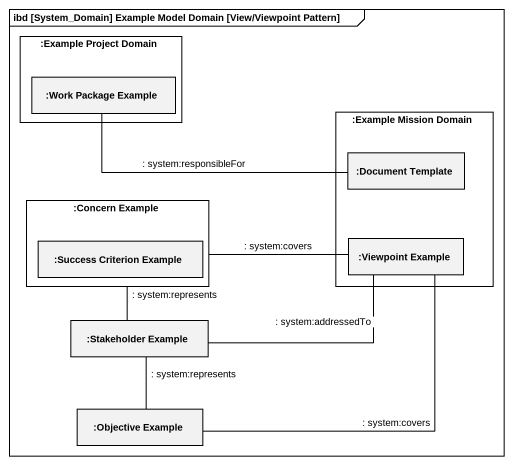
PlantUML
@startuml
mainframe ibd [System_Domain] Example Model Domain [View/Viewpoint Pattern]
rectangle ":Example Project Domain" as Example_Project_Domain {
  rectangle ":Work Package Example" as Work_Package_Example
}
rectangle ":Example Mission Domain" as Example_Mission_Domain {
  rectangle ":Document Template" as Document_Template
  rectangle ":Viewpoint Example" as Viewpoint_Example
}
rectangle ":Concern Example" as Concern_Example {
  rectangle ":Success Criterion Example" as Success_Criterion_Example
}
rectangle ":Stakeholder Example" as Stakeholder_Example
rectangle ":Objective Example" as Objective_Example
Work_Package_Example -right- Document_Template : : system:responsibleFor
Viewpoint_Example -left- Concern_Example : : system:covers
Viewpoint_Example -left- Stakeholder_Example : : system:addressedTo
Viewpoint_Example -- Objective_Example : : system:covers
Stakeholder_Example -up- Concern_Example : : system:represents
Stakeholder_Example -- Objective_Example : : system:represents
@enduml
